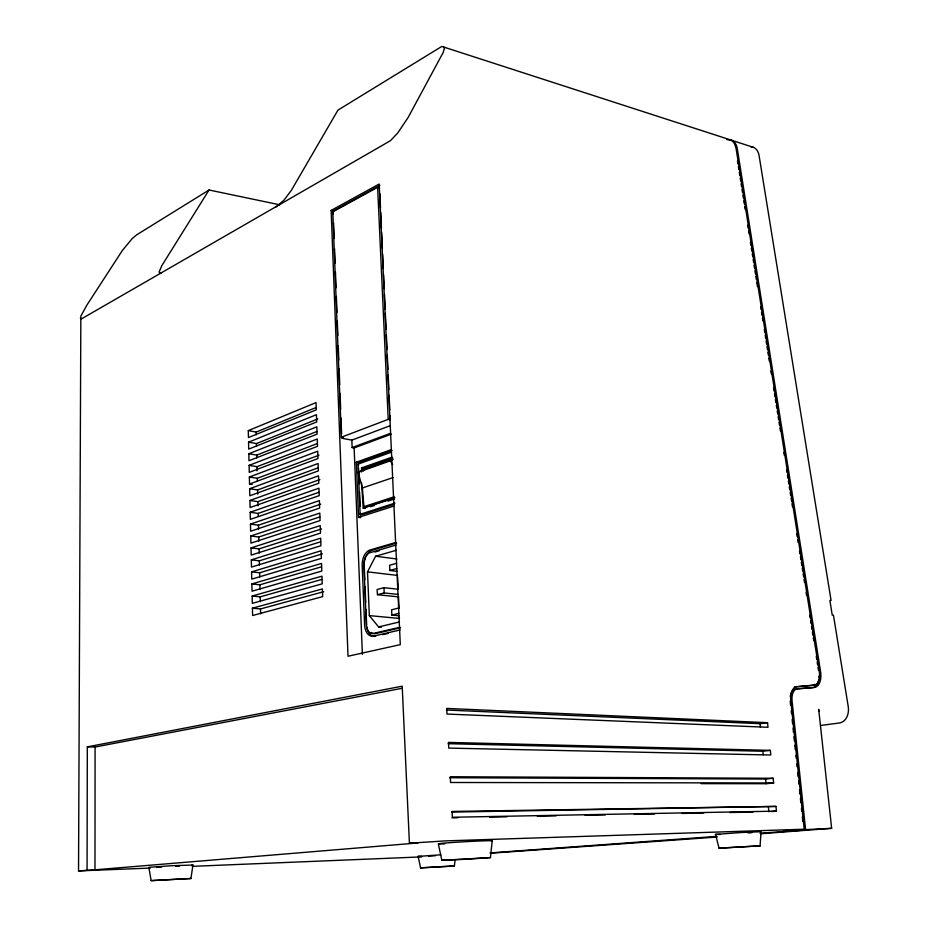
<?xml version="1.0" encoding="UTF-8"?>
<svg xmlns="http://www.w3.org/2000/svg" width="927" height="927" viewBox="0 0 927 927"><rect width="100%" height="100%" fill="white"/><g stroke="black" fill="none" stroke-linecap="round" stroke-linejoin="round"><path stroke-width="1.39" d="M279.734 204.797L209.05 190L136.848 234.74L132.283 238.482L122.294 250.58L86.709 305.389L80.846 316.142L78.54 870.905L94.983 869.804L95.087 747.023L402.098 688.298M361.565 482.84L363.21 508.17L365.226 508.483M361.565 471.994L361.565 467.926L392.028 457.15M87.068 870.129L87.323 746.872L402.202 686.189L409.41 843.222L417.996 842.944L94.983 869.804M760.105 845.83L761.032 831.728L741.322 832.504L715.505 834.416L719.051 848.193L760.105 845.83L719.051 848.193M438.32 843.871L441.855 860.314L466.965 859.213L490.453 857.579L492.191 840.824M440.858 854.821L418.135 856.397L420.557 867.869L454.404 865.969L455.111 859.48M190.927 878.495L192.943 865.03L171.97 865.702L148.83 867.313L151.147 880.627L190.927 878.495L151.147 880.627M381.46 627.173L378.587 626.919L369.328 615.598L367.521 571.866L375.574 556.246L396.223 550.29M209.05 190L161.866 265.574L159.073 272.156L160.452 273.198L162.051 272.526M276.003 206.976L284.056 200.047L291.379 190.313L337.961 110.116L441.808 46.431L730.43 139.873L732.678 141.286L734.474 143.569L736.05 148.262L819.538 673.35A13.268 7.451 78.6 0 1 814.926 685.053L796.166 686.71A15.064 8.563 79.3 0 0 790.627 698.97L804.207 829.225L445.145 840.893L409.41 843.222M331.159 210.417L379.178 184.033L400.302 644.636L348.007 656.235L331.159 210.417L333.129 211.032L379.885 185.388M379.606 187.972L377.625 187.312L332.805 211.877L341.368 437.231L343.396 437.614L341.785 438.228L351.843 440.14L390.209 425.702M394.856 497.567L365.956 506.965L363.94 506.652L362.387 487.984L358.193 472.295L364.392 469.259L393.083 459.155M358.193 472.295L392.724 459.931M248.297 430.638L316.026 402.585L316.281 409.838L248.448 437.556L248.297 430.638L256.165 432.086L316.037 407.521M248.563 442.167L316.443 414.682L316.686 421.947L248.726 449.108L248.563 442.167L256.443 443.581L317.776 418.958M248.83 453.743L316.86 426.814L317.104 434.114L248.992 460.719L248.83 453.743L256.733 455.111L316.86 431.507M249.096 465.366L317.277 438.992L317.521 446.327L249.27 472.353L249.096 465.366L257.011 466.687L317.266 443.581M341.368 437.231L388.204 419.363L390.244 419.792L390.047 415.47M249.375 477.023L317.694 451.217L317.949 458.587L249.537 484.045L249.375 477.023L257.3 478.297L319.027 455.192M351.843 440.14L352.133 447.556L390.557 433.303M352.133 447.556L354.137 447.926L391.24 434.184M249.653 488.738L318.112 463.5L318.367 470.881L249.815 495.771L249.653 488.738L257.59 489.954L318.1 467.845M249.919 500.476L318.529 475.818L318.784 483.245L250.081 507.556L249.919 500.476L257.868 501.658L319.873 479.572M360.418 513.419L360.591 517.66L358.575 517.359L356.35 462.202L391.368 449.618M356.35 462.202L358.355 462.561L392.028 450.476M391.252 452.249L358.089 464.103L360.116 514.3L362.133 514.601L394.299 504.288M361.565 467.926L363.569 468.286L392.712 457.984M250.197 512.272L318.958 488.193L319.212 495.644L250.36 519.363L250.197 512.272L258.158 513.407L318.934 492.307M250.475 524.103L319.386 500.615L319.641 508.089L250.638 531.229L250.475 524.103L258.448 525.192L320.719 504.149M362.387 487.984L392.967 477.602M250.754 535.991L319.815 513.083L320.07 520.592L250.916 543.141L250.754 535.991L258.737 537.023L319.78 516.953M363.94 506.652L394.207 496.791M363.21 508.17L393.905 498.193M370.568 506.745L374.578 505.447M387.926 501.125L394.601 498.958M251.032 547.915L320.232 525.597L320.499 533.129L251.194 555.088L251.032 547.915L259.039 548.9L321.565 528.911M360.116 514.3L394.948 503.106M358.575 517.359L393.963 506.049M251.31 559.873L320.672 538.17L320.927 545.725L251.472 567.081L251.31 559.873L259.328 560.823L320.638 541.797M251.588 571.889L321.101 550.777L321.356 558.378L251.762 579.12L251.588 571.889L259.618 572.782L322.422 553.871M251.866 583.952L321.53 563.442L321.796 571.067L252.04 591.206L251.866 583.952L259.919 584.786L321.495 566.826M396.049 542.376L370.012 550.012A13.21 8.331 -82.7 0 0 362.179 565.296L364.601 624.949A13.36 8.47 -84.5 0 0 373.616 636.096L400.07 629.966M396.71 543.048L372.04 550.279A13.187 8.343 -82.7 0 0 366.281 555.771M396.107 545.006L369.247 552.944A10.556 6.663 -82.7 0 0 363.859 563.465L366.408 625.899A10.684 6.779 -84.5 0 0 372.608 633.57L399.896 627.289M374.937 552.04L379.027 550.847M252.156 596.049L321.97 576.165L322.225 583.813L252.318 603.338L252.156 596.049L260.209 596.849L321.924 579.41M396.524 563.338L389.618 565.261L389.85 570.464L396.907 571.322M252.434 608.193L322.399 588.935L322.666 596.617L252.607 615.505L252.434 608.193L260.51 608.946L323.732 591.681M389.85 570.464L396.768 568.564M398.007 589.236L383.963 587.683L377.127 589.491L377.243 592.098L377.486 594.682L398.552 596.918M377.486 594.682L384.195 592.932L398.251 594.439M398.575 608.077L391.611 609.804L391.854 615.076L398.946 615.76M391.854 615.076L398.819 613.384M378.587 626.919L399.514 621.947M400.557 627.788L374.659 633.744A10.672 6.779 -84.5 0 1 373.778 633.674M382.631 634.659L388.204 633.373M441.855 860.314L490.453 857.579M420.557 867.869L454.404 865.969M794.323 686.988L813.095 685.32A13.256 7.451 78.6 0 0 814.833 684.3M191.866 865.192L192.943 865.03M446.385 710.024L760.094 723.686L767.544 722.689L768.008 727.289L446.988 714.057L446.687 708.413L767.544 722.689M820.604 725.459L839.259 723.014A15.11 11.379 79.4 0 0 848.217 706.478L833.443 615.122L832.249 615.146L829.874 600.441L831.067 600.429L759.097 155.655A14.415 9.838 -75.9 0 0 750.951 146.906M448.112 743.697L762.84 751.252L770.337 750.372L770.801 755.007L448.772 748.101L448.471 742.4L770.337 750.372M726.559 139.548L730.43 139.873M449.885 777.73L765.621 779.051L773.153 778.274L773.628 782.956L766.084 783.709L701.16 783.651M451.646 812.098L775.992 806.42L776.467 811.137L771.415 811.565M818.808 711.31A15.226 11.275 87.5 0 0 818.68 709.282L831.658 828.332L760.708 833.767M831.658 828.332L783.5 830.743L803.303 830.082M717.266 837.023L490.371 853.234M490.128 852.91L716.675 836.386M759.989 833.234L806.455 829.908L786.699 830.557M748.089 832.944L751.959 832.666M175.632 866.316L179.641 866.073M435.458 855.725L428.459 856.084M161.761 867.012L156.964 867.208M150.371 868.078L78.54 870.905M192.237 866.351L421.785 856.884M720.163 834.462L715.505 834.416M421.24 856.374L418.135 856.397M776.467 811.137L452.399 817.255L452.098 811.438L775.992 806.42M451.947 817.869L457.741 817.753M489.583 817.139L506.942 816.814M537.336 816.223L556.154 815.864M585.088 815.308L605.354 814.926M634.3 814.369L654.555 813.976M682.052 813.442L703.755 813.025M729.804 812.527L752.967 812.087M773.628 782.956L450.58 782.492L450.279 776.733L773.153 778.274M87.323 746.872L95.087 747.023M369.328 615.598L399.514 618.448M367.521 571.866L397.532 575.424M375.574 556.246L396.999 558.981M249.537 484.045L252.179 484.462M731.67 140.278L753.489 147.37M443.465 46.524L444.346 48.528L443.176 52.48L408.112 117.52L397.718 133.001L390.452 140.684L82.005 318.575L80.776 318.911L80.382 318.088M390.337 460.986L392.654 464.578M737.475 160.916L737.927 163.766M738.39 166.628L738.842 169.49M739.294 172.341L739.746 175.203M740.198 178.054L740.661 180.916M741.113 183.778L741.565 186.628M742.017 189.49L742.481 192.352M742.933 195.203L743.384 198.065M743.836 200.916L744.288 203.778M744.752 206.64L745.204 209.49M747.707 225.215L748.159 228.065M748.61 230.927L749.062 233.789M750.43 242.364L750.882 245.215M751.333 248.077L751.797 250.927M752.249 253.789L752.701 256.652M753.153 259.502L753.616 262.364M754.068 265.226L754.52 268.077M754.972 270.939L755.424 273.789M755.887 276.652L756.339 279.514M756.791 282.364L757.475 286.652M760.661 306.663L761.113 309.514M761.565 312.376L762.017 315.226M762.469 318.088L762.933 320.951M764.288 329.525L764.752 332.376M765.204 335.238L765.656 338.1M766.108 340.951L766.571 343.813M767.023 346.663L767.475 349.525M767.927 352.387L768.379 355.238M768.842 358.1L769.294 360.962M770.882 370.962L771.334 373.813M773.616 388.1L774.068 390.962M774.52 393.824L774.972 396.675M775.424 399.537L775.887 402.399M776.339 405.25L776.791 408.112M777.243 410.962L777.707 413.824M778.159 416.687L778.61 419.537M779.062 422.399L779.514 425.261M779.978 428.112L780.43 430.974M783.836 452.411L784.288 455.261M786.559 469.549L787.023 472.411M787.475 475.273L787.927 478.123M788.379 480.986L788.842 483.836M789.294 486.698L789.746 489.56M790.198 492.411L790.65 495.273M791.113 498.135L791.565 500.986M792.017 503.848L792.469 506.698M796.791 533.848L797.243 536.71M797.695 539.572L798.159 542.422M799.514 550.997L799.978 553.859M800.43 556.71L800.882 559.572M801.334 562.434L801.797 565.285M802.249 568.147L802.701 571.009M803.153 573.859L803.605 576.721M804.068 579.572L804.52 582.434M806.108 592.434L806.56 595.296M809.723 615.18L810.175 618.008M810.627 620.847L811.079 623.674M811.531 626.513L811.982 629.34M812.434 632.179L812.886 635.018M813.327 637.846L813.779 640.684M816.258 656.27L816.71 659.097M817.162 661.936L817.614 664.763M818.066 667.602L818.518 670.43M805.54 829.178L792.075 700.893A12.804 7.277 79.3 0 1 797.556 688.738L814.312 687.428A15.492 8.691 78.6 0 0 820.569 671.565L737.289 148.668A14.647 9.826 -76.3 0 0 729.143 139.815M790.221 701.16L790.638 705.157M791.241 710.893L791.542 713.755M792.145 719.491L792.597 723.79M793.037 728.089L793.489 732.388M793.941 736.698L794.393 740.997M794.845 745.296L795.296 749.595M795.887 755.331L796.189 758.193M796.791 763.929L797.093 766.791M797.695 772.527L798.147 776.826M798.599 781.125L798.9 783.999M799.491 789.723L799.943 794.033M800.395 798.332L800.847 802.631M801.449 808.367L801.751 811.229M802.342 816.965L802.794 821.264M760.094 723.686L760.43 727.127M762.84 751.252L763.188 754.717M765.621 779.051L766.084 783.709M768.413 807.081L768.877 811.774M397.602 576.861L398.123 588.332M398.517 596.93L399.05 608.402M379.873 193.731L380.533 208.135M380.73 212.445L381.46 228.285M381.657 232.607L382.387 248.448M382.642 254.207L383.303 268.61M383.569 274.369L384.23 288.76M384.496 294.519L385.157 308.923M385.354 313.245L386.084 329.073M386.35 334.832L387.011 349.236M387.277 354.995L387.938 369.398M388.204 375.157L388.865 389.549M389.12 395.308L389.78 409.711M377.625 187.312L388.204 419.363M383.963 587.683L384.195 592.932M364.798 579.734L364.218 565.54A13.187 8.343 -82.7 0 1 365.609 557.243M365.087 586.826L365.725 602.434M366.014 609.526L366.652 625.134M358.355 462.561L358.471 465.389M358.587 468.216L359.212 483.755M359.56 492.225L360.128 506.351M354.137 447.926L362.387 654.369M333.129 211.032L333.233 213.917M333.569 222.607L334.172 238.529M334.554 248.656L335.11 263.129M335.447 271.808L336.049 287.729M336.374 296.408L336.988 312.329M337.312 321.009L337.868 335.481M338.251 345.609L338.807 360.082M339.131 368.772L339.745 384.682M340.07 393.372L340.684 409.282M341.009 417.973L341.611 433.894M256.165 432.086L256.234 434.844M256.443 443.581L256.512 446.35M256.733 455.111L256.802 457.892M257.011 466.687L257.115 470.858M257.3 478.297L257.37 481.101M257.59 489.954L257.683 494.172M257.868 501.658L257.973 505.887M258.158 513.407L258.227 516.235M258.448 525.192L258.552 529.456M258.737 537.023L258.842 541.298M259.039 548.9L259.143 553.187M259.328 560.823L259.433 565.122M259.618 572.782L259.722 577.104M259.919 584.786L260.024 589.132M260.209 596.849L260.325 601.681M260.51 608.946L260.626 613.801M363.569 468.286L363.569 470.986M375.667 636.27A13.349 8.47 -84.5 0 1 366.791 626.826M819.074 675.795A15.469 8.702 78.6 0 1 819.004 677.695M818.796 679.514A15.469 8.702 78.6 0 1 812.481 687.707L795.714 689.004A12.793 7.277 79.3 0 0 790.244 696.594M372.921 633.431A10.672 6.779 -84.5 0 1 371.321 632.423M444.67 843.894A26.999 0.637 -3.2 0 1 459.108 842.064A26.999 0.637 -3.2 0 1 491.391 841.032"/></g></svg>
